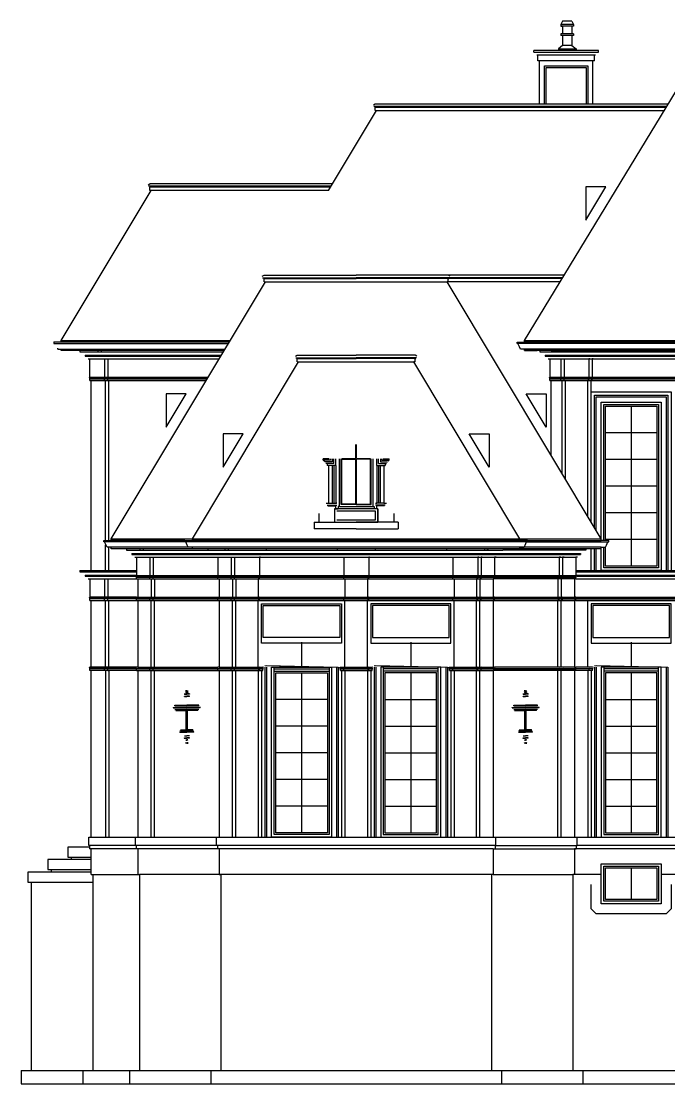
# Model space of a CAD drawing. Header units: metres. Extents: x 0 to 1539, y 0 to 641.
# Drawn here: x 0 to 389, y 0 to 638 of the extents above; entities that cross this region are included whole.
import ezdxf

# ---------------------------------------------------------------- set-up
doc = ezdxf.new("R2010")
doc.units = ezdxf.units.M

msp = doc.modelspace()

# ---------------------------------------------------------------- linework, layer by layer
at = {"layer": 'EL-Roof', "color": 8}
for p, q in [((211.36, 587.45, -0.34), (212.45, 588, -0.34)), ((212.45, 588, -0.34), (388.41, 588, -0.34)), ((211.61, 586.5, -0.34), (387.49, 586.5, -0.34)), ((212.45, 586, -0.34), (212.08, 586, -0.34)), ((212.45, 584, -0.34), (212.45, 586, -0.34)), ((212.45, 586, -0.34), (387.19, 586, -0.34)), ((212.45, 584, -0.34), (385.97, 584, -0.34)), ((212.45, 584, -0.34), (213.2, 584, -0.34)), ((185.9, 538.5, -0.34), (76.4, 538.5, -0.34)), ((186.8, 540, -0.34), (77.25, 540, -0.34)), ((185.6, 538, -0.34), (77.25, 538, -0.34)), ((184.4, 536, -0.34), (77.25, 536, -0.34)), ((144.86, 483.65), (201, 483.65)), ((145.74, 483.15), (201, 483.15)), ((324.91, 483.65), (201, 483.65)), ((256.26, 483.15), (201, 483.15)), ((19.59, 445.2), (124.92, 445.2)), ((19.59, 444.2), (124.32, 444.2)), ((21.93, 440.75), (21.93, 441.29)), ((21.93, 440.75), (122.25, 440.75)), ((24, 440), (24, 440.75)), ((592.25, 444.25), (298, 444.25)), ((592.25, 445), (302, 445)), ((592.25, 440.86), (302, 440.86)), ((164.8, 435.65), (201, 435.65)), ((165.67, 435.15), (201, 435.15)), ((237.21, 435.65), (201, 435.65)), ((236.33, 435.15), (201, 435.15)), ((98.23, 325.25), (50, 325.25)), ((98.23, 326), (54, 326)), ((303.28, 325.25), (98.73, 325.25)), ((299.27, 326), (102.73, 326)), ((303.78, 326), (348, 326)), ((303.78, 325.25), (352.01, 325.25)), ((348, 321.86), (54, 321.86))]:
    msp.add_line(p, q, dxfattribs=at)
at = {"layer": 'EL-Roof'}
for p, q in [((145.74, 485.15), (201, 485.15)), ((325.82, 485.15), (201, 485.15)), ((164.58, 436.6), (165.67, 437.15)), ((165.67, 435.15), (165.3, 435.15)), ((165.67, 437.15), (201, 437.15)), ((165.67, 433.15), (165.67, 435.15)), ((236.33, 437.15), (201, 437.15)), ((237.43, 436.6), (236.33, 437.15)), ((236.33, 435.15), (236.71, 435.15)), ((236.33, 433.15), (236.33, 435.15)), ((165.67, 433.15), (166.42, 433.15)), ((236.33, 433.15), (235.58, 433.15)), ((348, 321), (54, 321))]:
    msp.add_line(p, q, dxfattribs=at)
at = {"layer": 'EL-Roof', "color": 1}
for p, q in [((146.49, 481.15), (255.51, 481.15)), ((166.42, 433.15), (235.58, 433.15))]:
    msp.add_line(p, q, dxfattribs=at)
at = {"layer": 'EL-Roof', "linetype": 'ByBlock'}
msp.add_line((302, 440), (309.65, 440), dxfattribs=at)
at = {"layer": 'EL-Roof'}
for points in [[(302, 446), (402.25, 610.75)], [(54, 327), (146.49, 481.15)], [(348, 327), (255.51, 481.15)], [(302, 440), (302, 440.86), (299.5, 440.86), (298.9, 442.2), (298, 444.25), (297.5, 444.25), (297.5, 445), (302, 445), (302, 446)], [(302, 446), (592.25, 446)], [(592.25, 440), (302, 440)], [(102.73, 327), (166.42, 433.15)], [(299.27, 327), (235.58, 433.15)], [(54, 321), (54, 321.86), (51.5, 321.86), (50.9, 323.2), (50, 325.25), (49.5, 325.25), (49.5, 326), (54, 326), (54, 327)], [(54, 327), (348, 327)], [(102.73, 321), (102.73, 321.86), (100.23, 321.86), (99.63, 323.2), (98.73, 325.25), (98.23, 325.25), (98.23, 326), (102.73, 326), (102.73, 327)], [(299.27, 321), (299.27, 321.86), (301.77, 321.86), (302.37, 323.2), (303.28, 325.25), (303.78, 325.25), (303.78, 326), (299.27, 326), (299.27, 327)], [(348, 321), (348, 321.86), (350.5, 321.86), (351.11, 323.2), (352.01, 325.25), (352.51, 325.25), (352.51, 326), (348, 326), (348, 327)]]:
    msp.add_lwpolyline(points, dxfattribs=at)
at = {"layer": 'EL-Roof', "color": 8, "elevation": -0.34}
for points in [[(184.4, 536), (213.2, 584)], [(24, 446), (78, 536)]]:
    msp.add_lwpolyline(points, dxfattribs=at)
at = {"layer": 'EL-Roof', "color": 8}
for points in [[(24, 446), (125.4, 446)], [(121.8, 440), (24, 440)]]:
    msp.add_lwpolyline(points, dxfattribs=at)
at = {"layer": 'EL-Stair', "color": 8}
for points in [[(40.96, 142), (28, 142), (28, 136), (42, 136)], [(42, 134.5), (16, 134.5), (16, 128.5), (42, 128.5)], [(30, 136), (30, 134.5)], [(18, 128.5), (18, 127)], [(42, 127), (4, 127), (4, 121), (43, 121)], [(6, 121), (6, 119.5)]]:
    msp.add_lwpolyline(points, dxfattribs=at)
at = {"layer": 'EL-Trim', "color": 8}
for p, q in [((331.43, 635.52), (323.87, 635.52)), ((331.43, 634.52), (323.87, 634.52)), ((331.43, 629.89), (323.87, 629.89)), ((331.43, 628.89), (323.87, 628.89)), ((307.65, 619.02), (307.65, 620.02)), ((346.45, 620.02), (307.65, 620.02)), ((307.65, 619.02), (346.45, 619.02)), ((307.65, 619.02), (307.65, 619.02)), ((322.37, 621.02), (332.93, 621.02)), ((330.43, 623.02), (324.87, 623.02)), ((346.45, 619.02), (346.45, 620.02)), ((346.45, 619.02), (346.45, 619.02)), ((344.65, 617.22), (309.45, 617.22)), ((310.05, 613.81), (310.05, 617.22)), ((344.05, 613.81), (310.05, 613.81)), ((311.05, 588), (311.05, 613.81)), ((343.05, 588), (343.05, 613.81)), ((344.05, 613.81), (344.05, 617.22)), ((76.16, 539.45, -0.34), (77.25, 540, -0.34)), ((77.25, 538, -0.34), (76.88, 538, -0.34)), ((77.25, 536, -0.34), (77.25, 538, -0.34)), ((77.25, 536, -0.34), (78, 536, -0.34)), ((19.59, 445.2), (19.59, 444.2)), ((24, 445.2), (24, 446)), ((35.25, 440, 0.34), (35.25, 439.25, 0.34)), ((46, 440, 0.34), (46, 439.25, 0.34)), ((48, 440, 0.34), (48, 439.25, 0.34)), ((35.25, 439.25, 0.34), (36.25, 439.25, 0.34)), ((36.25, 439.25), (121.35, 439.25)), ((38.38, 437.13, 0.34), (38.38, 436.63, 0.34)), ((38.38, 437.13), (120.08, 437.13)), ((38.38, 436.63), (119.78, 436.63)), ((40.25, 435), (118.8, 435)), ((46, 439.25, 0.34), (46.5, 439.25, 0.34)), ((48, 439.25, 0.34), (48.5, 439.25, 0.34)), ((48, 437.13, 0.34), (48, 436.63, 0.34)), ((49.88, 435, 0.34), (49.88, 424, 0.34)), ((50, 437.13, 0.34), (50, 436.63, 0.34)), ((51.88, 435, 0.34), (51.88, 424, 0.34)), ((40.7, 423.73, 0.34), (41.25, 424, 0.34)), ((40.81, 423.25, 0.34), (111.75, 423.25, 0.34)), ((41.06, 423, 0.34), (111.6, 423, 0.34)), ((41.25, 424, 0.34), (112.2, 424, 0.34)), ((41.25, 422, 0.34), (41.25, 423, 0.34)), ((41.25, 422, 0.34), (111, 422, 0.34)), ((42, 308), (42, 422, 0.34)), ((49.33, 423.73, 0.34), (49.88, 424, 0.34)), ((49.88, 422, 0.34), (49.88, 423, 0.34)), ((50.63, 326), (50.63, 422, 0.34)), ((51.33, 423.73, 0.34), (51.88, 424, 0.34)), ((51.88, 422, 0.34), (51.88, 423, 0.34)), ((52.63, 326), (52.63, 422, 0.34)), ((50.63, 308), (50.63, 323.42)), ((52.63, 308), (52.63, 321.87)), ((35.25, 308), (35.25, 307.25)), ((35.25, 308), (69.25, 308)), ((35.25, 307.25), (69.25, 307.25)), ((46, 308), (46, 307.25)), ((48, 308), (48, 307.25)), ((38.38, 305.13), (38.38, 304.63)), ((38.38, 305.13), (69.25, 305.13)), ((38.41, 304.63), (68.6, 304.63)), ((40.25, 303), (41.25, 303)), ((41.25, 303), (41.25, 292)), ((41.25, 303), (70, 303)), ((48, 305.13), (48, 304.63)), ((49.38, 303), (49.88, 303)), ((49.88, 303), (49.88, 292)), ((50, 305.13), (50, 304.63)), ((51.38, 303), (51.88, 303)), ((51.88, 303), (51.88, 292)), ((40.7, 291.73), (41.25, 292)), ((68.81, 291.25), (40.81, 291.25)), ((69.25, 291), (41.06, 291)), ((69.25, 292), (41.25, 292)), ((41.25, 290), (41.25, 291)), ((41.25, 290), (69.25, 290)), ((42, 250), (42, 290)), ((49.33, 291.73), (49.88, 292)), ((49.88, 290), (49.88, 291)), ((50.63, 250), (50.63, 290)), ((51.33, 291.73), (51.88, 292)), ((51.88, 290), (51.88, 291)), ((52.63, 250), (52.63, 290)), ((40.7, 249.73), (41.25, 250)), ((68.81, 249.25), (40.83, 249.25)), ((41.25, 249), (41.06, 249)), ((69.06, 250), (41.25, 250)), ((41.25, 248), (41.25, 249)), ((69.06, 249), (41.25, 249)), ((49.33, 249.73), (49.88, 250)), ((49.88, 249), (49.69, 249)), ((49.88, 248), (49.88, 249)), ((51.33, 249.73), (51.88, 250)), ((51.88, 249), (51.69, 249)), ((51.88, 248), (51.88, 249)), ((69.06, 248), (41.25, 248)), ((42, 148), (42, 248)), ((50.63, 248), (50.63, 148)), ((51.88, 248), (52.63, 248)), ((68.5, 143), (40.5, 143)), ((40.96, 143), (40.96, 141)), ((68.96, 141), (40.96, 141)), ((42, 125.5), (42, 141)), ((284.31, 143), (68.5, 143)), ((284.77, 143), (333.04, 143)), ((457.5, 143), (333.27, 143)), ((43, 125.5), (70, 125.5))]:
    msp.add_line(p, q, dxfattribs=at)
for points in [[(330.43, 637.52), (324.87, 637.52), (323.87, 635.52), (323.87, 634.52), (324.87, 634.54), (324.87, 629.89)], [(330.43, 637.52), (331.43, 635.52), (331.43, 634.52), (330.43, 634.54), (330.43, 629.89)], [(324.87, 628.89), (324.87, 623.02), (322.37, 621.02), (322.37, 620.02)], [(323.87, 629.89), (323.87, 628.89)], [(330.43, 628.89), (330.43, 623.02), (332.93, 621.02), (332.93, 620.02)], [(331.43, 629.89), (331.43, 628.89)], [(314.05, 588), (314.05, 610.81), (340.05, 610.81), (340.05, 588)], [(315.05, 588), (315.05, 609.81), (339.05, 609.81), (339.05, 588)], [(52.63, 250), (52.63, 250)], [(52.63, 248), (52.63, 148)], [(40.96, 143), (40.5, 143), (40.5, 148), (68.5, 148)], [(42, 125.5), (43, 125.5), (43, 119.5)]]:
    msp.add_lwpolyline(points, dxfattribs=at)
at = {"layer": 'EL-Trim', "color": 8, "elevation": 0.34}
msp.add_lwpolyline([(41.25, 424), (41.25, 435)], dxfattribs=at)
at = {"layer": 'EL-Wall'}
for p, q in [((68.96, 143), (68.96, 141)), ((70, 141), (68.96, 141)), ((117.69, 143), (117.69, 141)), ((118.73, 141), (117.69, 141)), ((283.27, 141), (284.31, 141)), ((284.31, 143), (284.31, 141)), ((332, 141), (333.04, 141)), ((333.04, 143), (333.04, 141))]:
    msp.add_line(p, q, dxfattribs=at)
for points in [[(68.96, 143), (68.5, 143), (68.5, 148), (333.5, 148)], [(117.69, 143), (117.23, 143), (117.23, 148)], [(284.31, 143), (284.77, 143), (284.77, 148)], [(333.04, 143), (333.5, 143), (333.5, 148)]]:
    msp.add_lwpolyline(points, dxfattribs=at)
at = {"layer": 'EL-Window'}
for p, q in [((366, 406.5), (366, 310.5)), ((381.5, 390.5), (350.5, 390.5)), ((381.5, 374.5), (350.5, 374.5)), ((381.5, 358.5), (350.5, 358.5)), ((381.5, 342.5), (350.5, 342.5)), ((381.5, 326.5), (350.5, 326.5)), ((168.25, 265), (168.25, 250)), ((233.75, 265), (233.75, 250)), ((366, 265), (366, 250)), ((151.75, 249), (184.75, 249)), ((153.25, 250), (183.25, 250)), ((250.25, 249), (217.25, 249)), ((248.75, 250), (218.75, 250)), ((382.5, 249), (349.5, 249)), ((381, 250), (351, 250)), ((151.75, 247.5), (184.75, 247.5)), ((168.25, 246.5), (168.25, 150.5)), ((250.25, 247.5), (217.25, 247.5)), ((233.75, 246.5), (233.75, 150.5)), ((382.5, 247.5), (349.5, 247.5)), ((366, 246.5), (366, 150.5)), ((183.75, 230.5), (152.75, 230.5)), ((218.25, 230.5), (249.25, 230.5)), ((350.5, 230.5), (381.5, 230.5)), ((183.75, 214.5), (152.75, 214.5)), ((218.25, 214.5), (249.25, 214.5)), ((350.5, 214.5), (381.5, 214.5)), ((183.75, 198.5), (152.75, 198.5)), ((218.25, 198.5), (249.25, 198.5)), ((350.5, 198.5), (381.5, 198.5)), ((183.75, 182.5), (152.75, 182.5)), ((218.25, 182.5), (249.25, 182.5)), ((350.5, 182.5), (381.5, 182.5)), ((183.75, 166.5), (152.75, 166.5)), ((218.25, 166.5), (249.25, 166.5)), ((350.5, 166.5), (381.5, 166.5))]:
    msp.add_line(p, q, dxfattribs=at)
at = {"layer": 'EL-Window', "color": 1}
for points in [[(348, 326), (348, 409), (384, 409), (384, 308), (348, 308)], [(348, 308), (348, 321.86)]]:
    msp.add_lwpolyline(points, dxfattribs=at)
at = {"layer": 'EL-Window', "color": 8}
for points in [[(349.5, 326), (349.5, 407.5), (382.5, 407.5), (382.5, 309.5), (349.5, 309.5), (349.5, 321.86)], [(350.5, 326), (350.5, 406.5), (381.5, 406.5), (381.5, 310.5), (350.5, 310.5), (350.5, 321.86)], [(153.25, 250), (183.25, 250)], [(248.75, 250), (218.75, 250)], [(381, 250), (351, 250)]]:
    msp.add_lwpolyline(points, dxfattribs=at)
at = {"layer": 'EL-Window', "color": 1}
for points in [[(186.25, 250), (186.25, 148), (150.25, 148), (150.25, 250)], [(215.75, 250), (215.75, 148), (251.75, 148), (251.75, 250)], [(348, 250), (348, 148), (384, 148), (384, 250)]]:
    msp.add_lwpolyline(points, close=True, dxfattribs=at)
at = {"layer": 'EL-Window', "color": 8}
for points in [[(184.75, 250), (184.75, 149.5), (151.75, 149.5), (151.75, 250)], [(217.25, 250), (217.25, 149.5), (250.25, 149.5), (250.25, 250)], [(349.5, 250), (349.5, 149.5), (382.5, 149.5), (382.5, 250)], [(183.75, 246.5), (183.75, 150.5), (152.75, 150.5), (152.75, 246.5)], [(218.25, 246.5), (218.25, 150.5), (249.25, 150.5), (249.25, 246.5)], [(350.5, 246.5), (350.5, 150.5), (381.5, 150.5), (381.5, 246.5)]]:
    msp.add_lwpolyline(points, close=True, dxfattribs=at)
at = {"layer": 'FP-Above'}
for points in [[(382.5, 119.5), (382.5, 109.5), (349.5, 109.5), (349.5, 119.5)], [(381.5, 119.5), (381.5, 110.5), (350.5, 110.5), (350.5, 119.5)], [(366, 119.5), (366, 110.5)]]:
    msp.add_lwpolyline(points, dxfattribs=at)
at = {"layer": 'FP-Footing'}
for p, q in [((6, 119.5), (6, 8)), ((43, 119.5), (43, 8)), ((71, 119.5), (71, 8)), ((119.73, 119.5), (119.73, 8)), ((282.27, 119.5), (282.27, 8)), ((331, 119.5), (331, 8)), ((0, 8), (0, 0)), ((0, 8), (1539.38, 8)), ((37, 8), (37, 0)), ((65, 8), (65, 0)), ((113.73, 8), (113.73, 0)), ((288.27, 8), (288.27, 0)), ((337, 8), (337, 0)), ((0, 0), (770, 0))]:
    msp.add_line(p, q, dxfattribs=at)
for points in [[(390, 119.5), (390, 105), (387, 102), (345, 102), (342, 105), (342, 119.5)], [(384, 119.5), (384, 108), (348, 108), (348, 119.5)]]:
    msp.add_lwpolyline(points, dxfattribs=at)
at = {"layer": 'FP-Hatch'}
for p, q in [((97.8, 233.89), (97.87, 233.89)), ((97.87, 233.89), (99.37, 233.89)), ((97.87, 233.71), (99.37, 233.71)), ((97.87, 232.39), (99.37, 232.39)), ((98.06, 232.58), (99.37, 232.58)), ((98.77, 235.6), (98.71, 235.6)), ((98.77, 235.6), (99.37, 235.6)), ((99.37, 235.78), (98.79, 235.78)), ((98.81, 234.85), (99.37, 234.85)), ((98.9, 235.03), (99.37, 235.03)), ((99.37, 235.78), (99.95, 235.78)), ((99.97, 235.6), (99.37, 235.6)), ((99.84, 235.03), (99.37, 235.03)), ((99.93, 234.85), (99.37, 234.85)), ((100.87, 233.89), (99.37, 233.89)), ((100.87, 233.71), (99.37, 233.71)), ((100.68, 232.58), (99.37, 232.58)), ((100.87, 232.39), (99.37, 232.39)), ((99.97, 235.6), (100.02, 235.6)), ((100.94, 233.89), (100.87, 233.89)), ((301.07, 233.89), (301.14, 233.89)), ((301.14, 233.89), (302.64, 233.89)), ((301.14, 233.71), (302.64, 233.71)), ((301.14, 232.39), (302.64, 232.39)), ((301.32, 232.58), (302.64, 232.58)), ((302.03, 235.6), (301.98, 235.6)), ((302.03, 235.6), (302.64, 235.6)), ((302.64, 235.78), (302.06, 235.78)), ((302.07, 234.85), (302.64, 234.85)), ((302.17, 235.03), (302.64, 235.03)), ((302.64, 235.78), (303.22, 235.78)), ((303.24, 235.6), (302.64, 235.6)), ((303.11, 235.03), (302.64, 235.03)), ((303.2, 234.85), (302.64, 234.85)), ((304.14, 233.89), (302.64, 233.89)), ((304.14, 233.71), (302.64, 233.71)), ((303.95, 232.58), (302.64, 232.58)), ((304.14, 232.39), (302.64, 232.39)), ((303.24, 235.6), (303.29, 235.6)), ((304.2, 233.89), (304.14, 233.89)), ((91.24, 225.82), (91.31, 225.82)), ((91.31, 225.64), (91.31, 225.82)), ((91.31, 225.82), (99.37, 225.82)), ((91.31, 225.64), (92.06, 225.64)), ((92.06, 225.64), (99.37, 225.64)), ((92.24, 226.77), (92.24, 227.14)), ((92.24, 227.14), (99.37, 227.14)), ((92.24, 226.77), (99.37, 226.77)), ((92.24, 225.46), (99.37, 225.46)), ((92.24, 224.52), (92.39, 224.52)), ((92.39, 224.52), (99.37, 224.52)), ((92.73, 224.33), (92.58, 224.33)), ((92.73, 224.33), (99.37, 224.33)), ((92.81, 223.96), (92.74, 223.96)), ((92.81, 223.96), (99.18, 223.96)), ((93, 223.88), (98.92, 223.88)), ((98.92, 212.23), (98.92, 223.96)), ((98.99, 212.23), (98.99, 223.96)), ((106.49, 227.14), (99.37, 227.14)), ((106.49, 226.77), (99.37, 226.77)), ((107.43, 225.82), (99.37, 225.82)), ((106.68, 225.64), (99.37, 225.64)), ((106.49, 225.46), (99.37, 225.46)), ((106.34, 224.52), (99.37, 224.52)), ((106.01, 224.33), (99.37, 224.33)), ((105.92, 223.96), (99.56, 223.96)), ((99.74, 212.23), (99.74, 223.96)), ((99.82, 212.23), (99.82, 223.96)), ((105.73, 223.88), (99.82, 223.88)), ((105.92, 223.96), (106, 223.96)), ((106.01, 224.33), (106.16, 224.33)), ((106.49, 224.52), (106.34, 224.52)), ((106.49, 226.77), (106.49, 227.14)), ((107.43, 225.64), (106.68, 225.64)), ((107.43, 225.64), (107.43, 225.82)), ((107.5, 225.82), (107.43, 225.82)), ((294.51, 225.82), (294.57, 225.82)), ((294.57, 225.64), (294.57, 225.82)), ((294.57, 225.82), (302.64, 225.82)), ((294.57, 225.64), (295.32, 225.64)), ((295.32, 225.64), (302.64, 225.64)), ((295.51, 226.77), (295.51, 227.14)), ((295.51, 227.14), (302.64, 227.14)), ((295.51, 226.77), (302.64, 226.77)), ((295.51, 225.46), (302.64, 225.46)), ((295.51, 224.52), (295.66, 224.52)), ((295.66, 224.52), (302.64, 224.52)), ((296, 224.33), (295.85, 224.33)), ((296, 224.33), (302.64, 224.33)), ((296.08, 223.96), (296.01, 223.96)), ((296.08, 223.96), (302.45, 223.96)), ((296.27, 223.88), (302.19, 223.88)), ((302.19, 212.23), (302.19, 223.96)), ((302.26, 212.23), (302.26, 223.96)), ((309.76, 227.14), (302.64, 227.14)), ((309.76, 226.77), (302.64, 226.77)), ((310.7, 225.82), (302.64, 225.82)), ((309.95, 225.64), (302.64, 225.64)), ((309.76, 225.46), (302.64, 225.46)), ((309.61, 224.52), (302.64, 224.52)), ((309.27, 224.33), (302.64, 224.33)), ((309.19, 223.96), (302.82, 223.96)), ((303.01, 212.23), (303.01, 223.96)), ((303.09, 212.23), (303.09, 223.96)), ((309, 223.88), (303.09, 223.88)), ((309.19, 223.96), (309.27, 223.96)), ((309.27, 224.33), (309.42, 224.33)), ((309.76, 224.52), (309.61, 224.52)), ((309.76, 226.77), (309.76, 227.14)), ((310.7, 225.64), (309.95, 225.64)), ((310.7, 225.64), (310.7, 225.82)), ((310.77, 225.82), (310.7, 225.82)), ((95.16, 211.14), (95.23, 211.14)), ((95.23, 211.05), (95.23, 211.14)), ((95.23, 211.14), (99.37, 211.14)), ((95.23, 211.05), (95.41, 211.05)), ((95.41, 211.05), (99.37, 211.05)), ((95.51, 210.96), (96.25, 210.96)), ((95.67, 212.23), (95.6, 212.2)), ((95.62, 211.67), (95.62, 211.86)), ((95.62, 211.86), (99.37, 211.86)), ((95.62, 211.67), (99.37, 211.67)), ((95.67, 212.23), (99.37, 212.23)), ((95.84, 212.31), (98.92, 212.31)), ((96.25, 210.96), (99.37, 210.96)), ((103.07, 212.23), (99.37, 212.23)), ((103.12, 211.86), (99.37, 211.86)), ((103.12, 211.67), (99.37, 211.67)), ((103.51, 211.14), (99.37, 211.14)), ((103.32, 211.05), (99.37, 211.05)), ((102.49, 210.96), (99.37, 210.96)), ((102.9, 212.31), (99.82, 212.31)), ((103.23, 210.96), (102.49, 210.96)), ((103.07, 212.23), (103.14, 212.2)), ((103.12, 211.67), (103.12, 211.86)), ((103.51, 211.05), (103.32, 211.05)), ((103.51, 211.05), (103.51, 211.14)), ((103.58, 211.14), (103.51, 211.14)), ((298.43, 211.14), (298.5, 211.14)), ((298.5, 211.05), (298.5, 211.14)), ((298.5, 211.14), (302.64, 211.14)), ((298.5, 211.05), (298.68, 211.05)), ((298.68, 211.05), (302.64, 211.05)), ((298.78, 210.96), (299.52, 210.96)), ((298.94, 212.23), (298.87, 212.2)), ((298.89, 211.67), (298.89, 211.86)), ((298.89, 211.86), (302.64, 211.86)), ((298.89, 211.67), (302.64, 211.67)), ((298.94, 212.23), (302.64, 212.23)), ((299.11, 212.31), (302.19, 212.31)), ((299.52, 210.96), (302.64, 210.96)), ((306.34, 212.23), (302.64, 212.23)), ((306.39, 211.86), (302.64, 211.86)), ((306.39, 211.67), (302.64, 211.67)), ((306.78, 211.14), (302.64, 211.14)), ((306.59, 211.05), (302.64, 211.05)), ((305.75, 210.96), (302.64, 210.96)), ((306.17, 212.31), (303.09, 212.31)), ((306.5, 210.96), (305.75, 210.96)), ((306.34, 212.23), (306.4, 212.2)), ((306.39, 211.67), (306.39, 211.86)), ((306.78, 211.05), (306.59, 211.05)), ((306.78, 211.05), (306.78, 211.14)), ((306.85, 211.14), (306.78, 211.14)), ((97.8, 207.35), (97.87, 207.35)), ((97.87, 208.85), (99.37, 208.85)), ((97.87, 207.54), (99.37, 207.54)), ((97.87, 207.35), (99.37, 207.35)), ((98.06, 208.66), (99.37, 208.66)), ((98.77, 204.52), (98.71, 204.52)), ((98.77, 204.52), (99.37, 204.52)), ((99.37, 204.34), (98.79, 204.34)), ((98.81, 206.4), (99.37, 206.4)), ((98.9, 206.21), (99.37, 206.21)), ((100.87, 208.85), (99.37, 208.85)), ((100.68, 208.66), (99.37, 208.66)), ((100.87, 207.54), (99.37, 207.54)), ((100.87, 207.35), (99.37, 207.35)), ((99.93, 206.4), (99.37, 206.4)), ((99.84, 206.21), (99.37, 206.21)), ((99.97, 204.52), (99.37, 204.52)), ((99.37, 204.34), (99.95, 204.34)), ((99.97, 204.52), (100.02, 204.52)), ((100.94, 207.35), (100.87, 207.35)), ((301.07, 207.35), (301.14, 207.35)), ((301.14, 208.85), (302.64, 208.85)), ((301.14, 207.54), (302.64, 207.54)), ((301.14, 207.35), (302.64, 207.35)), ((301.32, 208.66), (302.64, 208.66)), ((302.03, 204.52), (301.98, 204.52)), ((302.03, 204.52), (302.64, 204.52)), ((302.64, 204.34), (302.06, 204.34)), ((302.07, 206.4), (302.64, 206.4)), ((302.17, 206.21), (302.64, 206.21)), ((304.14, 208.85), (302.64, 208.85)), ((303.95, 208.66), (302.64, 208.66)), ((304.14, 207.54), (302.64, 207.54)), ((304.14, 207.35), (302.64, 207.35)), ((303.2, 206.4), (302.64, 206.4)), ((303.11, 206.21), (302.64, 206.21)), ((303.24, 204.52), (302.64, 204.52)), ((302.64, 204.34), (303.22, 204.34)), ((303.24, 204.52), (303.29, 204.52)), ((304.2, 207.35), (304.14, 207.35))]:
    msp.add_line(p, q, dxfattribs=at)
for points in [[(97.87, 233.89), (97.87, 233.71)], [(97.87, 232.39), (97.87, 232.58), (98.06, 232.58)], [(98.79, 235.78), (98.71, 235.78), (98.62, 235.69), (98.62, 235.69), (98.71, 235.6)], [(98.9, 235.03), (98.81, 234.94), (98.81, 234.85)], [(99.84, 235.03), (99.93, 234.94), (99.93, 234.85)], [(99.95, 235.78), (100.02, 235.78), (100.12, 235.69), (100.12, 235.69), (100.02, 235.6)], [(100.87, 232.39), (100.87, 232.58), (100.68, 232.58)], [(100.87, 233.89), (100.87, 233.71)], [(301.14, 233.89), (301.14, 233.71)], [(301.14, 232.39), (301.14, 232.58), (301.32, 232.58)], [(302.06, 235.78), (301.98, 235.78), (301.89, 235.69), (301.89, 235.69), (301.98, 235.6)], [(302.17, 235.03), (302.07, 234.94), (302.07, 234.85)], [(303.11, 235.03), (303.2, 234.94), (303.2, 234.85)], [(303.22, 235.78), (303.29, 235.78), (303.39, 235.69), (303.39, 235.69), (303.29, 235.6)], [(304.14, 232.39), (304.14, 232.58), (303.95, 232.58)], [(304.14, 233.89), (304.14, 233.71)], [(99.18, 222.46), (99.18, 224.33), (99.56, 224.33), (99.56, 222.46)], [(302.82, 222.46), (302.82, 224.33), (302.45, 224.33), (302.45, 222.46)], [(97.87, 208.85), (97.87, 208.66), (98.06, 208.66)], [(97.87, 207.35), (97.87, 207.54)], [(98.79, 204.34), (98.71, 204.34), (98.62, 204.43), (98.62, 204.43), (98.71, 204.52)], [(98.9, 206.21), (98.81, 206.31), (98.81, 206.4)], [(99.84, 206.21), (99.93, 206.31), (99.93, 206.4)], [(99.95, 204.34), (100.02, 204.34), (100.12, 204.43), (100.12, 204.43), (100.02, 204.52)], [(100.87, 208.85), (100.87, 208.66), (100.68, 208.66)], [(100.87, 207.35), (100.87, 207.54)], [(301.14, 208.85), (301.14, 208.66), (301.32, 208.66)], [(301.14, 207.35), (301.14, 207.54)], [(302.06, 204.34), (301.98, 204.34), (301.89, 204.43), (301.89, 204.43), (301.98, 204.52)], [(302.17, 206.21), (302.07, 206.31), (302.07, 206.4)], [(303.11, 206.21), (303.2, 206.31), (303.2, 206.4)], [(303.22, 204.34), (303.29, 204.34), (303.39, 204.43), (303.39, 204.43), (303.29, 204.52)], [(304.14, 208.85), (304.14, 208.66), (303.95, 208.66)], [(304.14, 207.35), (304.14, 207.54)]]:
    msp.add_lwpolyline(points, dxfattribs=at)
at = {"layer": 'FP-Note'}
for points in [[(350.8, 538.2), (338.8, 538.2), (338.8, 518.2), (350.8, 538.2)], [(98.92, 413.9), (86.92, 413.9), (86.92, 393.9), (98.92, 413.9)], [(303.09, 413.9), (315.09, 413.9), (315.09, 393.9), (303.09, 413.9)], [(133.25, 389.9), (121.25, 389.9), (121.25, 369.9), (133.25, 389.9)], [(268.76, 389.9), (280.76, 389.9), (280.76, 369.9), (268.76, 389.9)]]:
    msp.add_lwpolyline(points, dxfattribs=at)
at = {"layer": 'FP-Proposed Wall'}
for p, q in [((144.64, 484.6), (145.74, 485.15)), ((257.36, 484.6), (256.26, 485.15)), ((145.74, 483.15), (145.36, 483.15)), ((145.74, 481.15), (145.74, 483.15)), ((145.74, 481.15), (146.49, 481.15)), ((256.26, 481.15), (255.51, 481.15)), ((256.26, 483.15), (256.64, 483.15)), ((256.26, 481.15), (256.26, 483.15)), ((311.25, 440), (311.25, 439.25)), ((318, 440), (592.25, 440)), ((311.25, 439.25), (312.25, 439.25)), ((314.38, 437.12), (314.38, 436.62)), ((316.25, 435), (317.25, 435)), ((317.25, 435), (317.25, 424)), ((316.71, 423.72), (317.25, 424)), ((317.25, 423), (317.06, 423)), ((317.25, 422), (317.25, 423)), ((317.25, 422), (318, 422)), ((318, 377), (318, 422)), ((200.77, 375.19), (200.77, 383.62)), ((201.23, 375.19), (201.23, 383.62)), ((181.13, 374.13), (181.13, 374.96)), ((184.74, 374.96), (181.13, 374.96)), ((181.13, 374.13), (181.54, 374.13)), ((181.54, 374.13), (181.54, 373.71)), ((185.57, 374.13), (181.54, 374.13)), ((181.54, 373.71), (181.95, 373.51)), ((186.5, 373.2), (182.26, 373.2)), ((183.61, 372.06), (182.78, 372.06)), ((183.61, 372.06), (183.61, 370.97)), ((187.64, 372.06), (183.61, 372.06)), ((184.33, 370.97), (183.61, 370.97)), ((184.33, 370.97), (184.33, 348.33)), ((188.72, 370.97), (184.33, 370.97)), ((185.57, 374.96), (185.57, 374.13)), ((186.5, 374.96), (186.5, 373.2)), ((186.55, 370.97), (186.55, 348.33)), ((187.64, 370.97), (187.64, 348.33)), ((188.72, 370.97), (188.72, 348.33)), ((192.34, 375.19), (200.77, 375.19)), ((200.77, 347.84), (200.77, 374.73)), ((201.23, 375.19), (209.67, 375.19)), ((201.23, 347.84), (201.23, 374.73)), ((213.29, 370.97), (213.29, 348.33)), ((213.29, 370.97), (217.67, 370.97)), ((214.37, 372.06), (218.4, 372.06)), ((214.37, 370.97), (214.37, 348.33)), ((215.45, 370.97), (215.45, 348.33)), ((215.51, 374.96), (215.51, 373.2)), ((215.51, 373.2), (219.74, 373.2)), ((216.44, 374.96), (216.44, 374.13)), ((216.44, 374.13), (220.47, 374.13)), ((217.27, 374.96), (220.88, 374.96)), ((217.67, 370.97), (217.67, 348.33)), ((217.67, 370.97), (218.4, 370.97)), ((218.4, 372.06), (218.4, 370.97)), ((218.4, 372.06), (219.22, 372.06)), ((220.47, 373.71), (220.05, 373.51)), ((220.47, 374.13), (220.47, 373.71)), ((220.88, 374.13), (220.47, 374.13)), ((220.88, 374.13), (220.88, 374.96)), ((182.89, 348.33), (184.33, 348.33)), ((183.64, 347.24), (189.08, 347.24)), ((183.99, 346.7), (188.72, 346.7)), ((184.33, 348.33), (189.08, 348.33)), ((188, 344.95), (188, 337)), ((188, 344.95), (188.72, 344.95)), ((189.44, 348.33), (188.72, 348.33)), ((188.72, 344.95), (188.72, 346.7)), ((189.08, 347.24), (189.44, 347.24)), ((190.89, 346.39), (211.12, 346.39)), ((212.56, 348.33), (213.29, 348.33)), ((212.92, 347.24), (212.56, 347.24)), ((217.67, 348.33), (212.92, 348.33)), ((218.36, 347.24), (212.92, 347.24)), ((213.29, 344.95), (213.29, 346.7)), ((218.01, 346.7), (213.29, 346.7)), ((214.01, 344.95), (213.29, 344.95)), ((214.01, 344.95), (214.01, 337)), ((217.67, 348.33), (219.12, 348.33)), ((178.49, 342.19), (178.49, 337)), ((223.51, 342.19), (223.51, 337)), ((175.83, 337), (175.83, 333)), ((175.83, 337), (178.49, 337)), ((201, 333), (175.83, 333)), ((201, 333), (226.17, 333)), ((226.17, 337), (223.51, 337)), ((226.17, 337), (226.17, 333)), ((63.25, 321), (63.25, 320.25)), ((63.25, 320.25), (64.25, 320.25)), ((111.98, 321), (111.98, 320.25)), ((111.98, 320.25), (112.98, 320.25)), ((290.02, 320.25), (289.02, 320.25)), ((290.02, 321), (290.02, 320.25)), ((338.75, 320.25), (337.75, 320.25)), ((338.75, 321), (338.75, 320.25)), ((66.38, 318.12), (66.38, 317.62)), ((68.25, 316), (69.25, 316)), ((69.25, 316), (69.25, 305)), ((115.11, 318.12), (115.11, 317.62)), ((116.98, 316), (117.98, 316)), ((117.98, 316), (117.98, 305)), ((284.02, 316), (284.02, 305)), ((285.02, 316), (284.02, 316)), ((286.9, 318.12), (286.9, 317.62)), ((332.75, 316), (332.75, 305)), ((333.75, 316), (332.75, 316)), ((335.63, 318.12), (335.63, 317.62)), ((332.75, 308), (462.5, 308)), ((68.7, 304.72), (69.25, 305)), ((69.25, 304), (69.06, 304)), ((69.25, 303), (69.25, 304)), ((69.25, 303), (70, 303)), ((70, 303), (70, 292)), ((117.44, 304.72), (117.98, 305)), ((117.98, 304), (117.8, 304)), ((117.98, 303), (117.98, 304)), ((117.98, 303), (118.73, 303)), ((118.73, 303), (118.73, 292)), ((283.27, 303), (283.27, 292)), ((284.02, 303), (283.27, 303)), ((284.57, 304.72), (284.02, 305)), ((284.02, 304), (284.21, 304)), ((284.02, 303), (284.02, 304)), ((332, 303), (332, 292)), ((332.75, 303), (332, 303)), ((333.3, 304.72), (332.75, 305)), ((332.75, 304), (332.94, 304)), ((332.75, 303), (332.75, 304)), ((68.7, 291.72), (69.25, 292)), ((69.25, 291), (69.06, 291)), ((69.25, 290), (69.25, 291)), ((69.25, 290), (70, 290)), ((117.44, 291.72), (117.98, 292)), ((117.98, 291), (117.8, 291)), ((117.98, 290), (117.98, 291)), ((117.98, 290), (118.73, 290)), ((284.02, 290), (283.27, 290)), ((284.57, 291.72), (284.02, 292)), ((284.02, 291), (284.21, 291)), ((284.02, 290), (284.02, 291)), ((332.75, 290), (332, 290)), ((333.3, 291.72), (332.75, 292)), ((332.75, 291), (332.94, 291)), ((332.75, 290), (332.75, 291)), ((68.7, 249.72), (69.25, 250)), ((69.25, 249), (69.06, 249)), ((70, 250), (69.25, 250)), ((69.25, 248), (69.25, 249)), ((117.44, 249.72), (117.98, 250)), ((117.98, 249), (117.8, 249)), ((118.73, 250), (117.98, 250)), ((117.98, 248), (117.98, 249)), ((283.27, 250), (284.02, 250)), ((284.57, 249.72), (284.02, 250)), ((284.02, 249), (284.21, 249)), ((284.02, 248), (284.02, 249)), ((332, 250), (332.75, 250)), ((333.3, 249.72), (332.75, 250)), ((332.75, 249), (332.94, 249)), ((332.75, 248), (332.75, 249)), ((69.25, 248), (70, 248)), ((117.98, 248), (118.73, 248)), ((284.02, 248), (283.27, 248)), ((332.75, 248), (332, 248)), ((333.5, 148), (591.5, 148))]:
    msp.add_line(p, q, dxfattribs=at)
at = {"layer": 'FP-Proposed Wall', "color": 1}
for p, q in [((323.39, 481.15), (256.26, 481.15)), ((317.25, 435), (593, 435)), ((318, 422), (593, 422)), ((69.25, 316), (332.75, 316)), ((70, 303), (117.98, 303)), ((118.73, 303), (283.27, 303)), ((332, 303), (284.02, 303)), ((332.75, 303), (462.5, 303)), ((70, 290), (332, 290)), ((332.75, 290), (457.5, 290)), ((283.27, 141), (70, 141)), ((283.27, 141), (332, 141)), ((457.5, 141), (332, 141)), ((282.27, 125.5), (71, 125.5)), ((283.27, 125.5), (331, 125.5)), ((348, 125.5), (332, 125.5)), ((444.5, 125.5), (384, 125.5))]:
    msp.add_line(p, q, dxfattribs=at)
at = {"layer": 'FP-Proposed Wall', "color": 8}
for p, q in [((324.61, 483.15), (256.64, 483.15)), ((321.87, 440), (321.87, 439.25)), ((344.53, 440), (344.53, 439.25)), ((387.47, 440), (387.47, 439.25)), ((312.25, 439.25), (592.25, 439.25)), ((314.38, 437.12), (668.6, 437.12)), ((314.38, 436.62), (592.25, 436.62)), ((323.88, 437.12), (323.88, 436.62)), ((325.25, 435), (325.75, 435)), ((325.75, 435), (325.75, 424)), ((340.65, 435), (340.65, 424)), ((341.15, 435), (340.65, 435)), ((342.53, 437.12), (342.53, 436.62)), ((316.81, 423.25), (593, 423.25)), ((317.25, 424), (593, 424)), ((317.25, 423), (593, 423)), ((325.2, 423.72), (325.75, 424)), ((325.75, 422), (325.75, 423)), ((325.75, 422), (326.5, 422)), ((326.5, 362.83), (326.5, 422)), ((340.65, 422), (339.9, 422)), ((341.2, 423.72), (340.65, 424)), ((340.65, 422), (340.65, 423)), ((64.25, 320.25), (111.98, 320.25)), ((73.25, 321), (73.25, 320.25)), ((112.98, 320.25), (289.02, 320.25)), ((124.11, 321), (124.11, 320.25)), ((146.88, 321), (146.88, 320.25)), ((189.63, 321), (189.63, 320.25)), ((212.38, 321), (212.38, 320.25)), ((255.12, 321), (255.12, 320.25)), ((277.9, 321), (277.9, 320.25)), ((337.75, 320.25), (290.02, 320.25)), ((328.75, 321), (328.75, 320.25)), ((66.38, 318.12), (335.63, 318.12)), ((66.38, 317.62), (335.63, 317.62)), ((76.38, 318.12), (76.38, 317.62)), ((78.25, 316), (79.25, 316)), ((79.25, 316), (79.25, 305)), ((126.11, 318.12), (126.11, 317.62)), ((127.48, 316), (127.98, 316)), ((127.98, 316), (127.98, 305)), ((143, 316), (143, 305)), ((143.5, 316), (143, 316)), ((144.88, 318.12), (144.88, 317.62)), ((191.63, 318.12), (191.63, 317.62)), ((193, 316), (193.5, 316)), ((193.5, 316), (193.5, 305)), ((208.5, 316), (208.5, 305)), ((209, 316), (208.5, 316)), ((210.38, 318.12), (210.38, 317.62)), ((257.13, 318.12), (257.13, 317.62)), ((258.5, 316), (259, 316)), ((259, 316), (259, 305)), ((274.02, 316), (274.02, 305)), ((274.52, 316), (274.02, 316)), ((275.9, 318.12), (275.9, 317.62)), ((322.75, 316), (322.75, 305)), ((323.75, 316), (322.75, 316)), ((325.63, 318.12), (325.63, 317.62)), ((332.75, 307.25), (462.5, 307.25)), ((387.37, 308), (387.37, 307.25)), ((387.37, 307.25), (387.87, 307.25)), ((68.81, 304.25), (333.19, 304.25)), ((69.25, 305), (332.75, 305)), ((69.25, 304), (332.75, 304)), ((78.7, 304.72), (79.25, 305)), ((79.25, 303), (79.25, 304)), ((79.25, 303), (80, 303)), ((80, 303), (80, 292)), ((127.44, 304.72), (127.98, 305)), ((127.98, 303), (127.98, 304)), ((127.98, 303), (128.73, 303)), ((128.73, 303), (128.73, 292)), ((143, 303), (142.25, 303)), ((142.25, 303), (142.25, 292)), ((143.55, 304.72), (143, 305)), ((143, 303), (143, 304)), ((192.96, 304.72), (193.5, 305)), ((193.5, 303), (193.5, 304)), ((193.5, 303), (194.25, 303)), ((194.25, 303), (194.25, 292)), ((208.5, 303), (207.75, 303)), ((207.75, 303), (207.75, 292)), ((209.05, 304.72), (208.5, 305)), ((208.5, 303), (208.5, 304)), ((258.45, 304.72), (259, 305)), ((259, 303), (259, 304)), ((259, 303), (259.75, 303)), ((259.75, 303), (259.75, 292)), ((274.02, 303), (273.27, 303)), ((273.27, 303), (273.27, 292)), ((274.57, 304.72), (274.02, 305)), ((274.02, 303), (274.02, 304)), ((322, 303), (322, 292)), ((322.75, 303), (322, 303)), ((323.3, 304.72), (322.75, 305)), ((322.75, 303), (322.75, 304)), ((332.75, 305.12), (462.5, 305.12)), ((333.41, 304.62), (462.5, 304.62)), ((68.81, 291.25), (668.6, 291.25)), ((69.25, 292), (668.6, 292)), ((69.25, 291), (332.75, 291)), ((78.7, 291.72), (79.25, 292)), ((79.25, 290), (79.25, 291)), ((79.25, 290), (80, 290)), ((80, 250), (80, 290)), ((127.44, 291.72), (127.98, 292)), ((127.98, 290), (127.98, 291)), ((127.98, 290), (128.73, 290)), ((128.73, 250), (128.73, 290)), ((143, 290), (142.25, 290)), ((142.25, 250), (142.25, 290)), ((143.55, 291.72), (143, 292)), ((143, 290), (143, 291)), ((192.96, 291.72), (193.5, 292)), ((193.5, 290), (193.5, 291)), ((193.5, 290), (194.25, 290)), ((194.25, 250), (194.25, 290)), ((208.5, 290), (207.75, 290)), ((207.75, 250), (207.75, 290)), ((209.05, 291.72), (208.5, 292)), ((208.5, 290), (208.5, 291)), ((258.45, 291.72), (259, 292)), ((259, 290), (259, 291)), ((259, 290), (259.75, 290)), ((259.75, 250), (259.75, 290)), ((273.27, 250), (273.27, 290)), ((274.02, 290), (273.27, 290)), ((274.57, 291.72), (274.02, 292)), ((274.02, 290), (274.02, 291)), ((322.75, 290), (322, 290)), ((322, 250), (322, 290)), ((323.3, 291.72), (322.75, 292)), ((322.75, 290), (322.75, 291)), ((332.94, 291), (457.5, 291)), ((340, 250), (340, 290)), ((68.81, 249.25), (145.44, 249.25)), ((69.25, 249), (145, 249)), ((78.7, 249.72), (79.25, 250)), ((79.25, 248), (79.25, 249)), ((127.44, 249.72), (127.98, 250)), ((127.98, 248), (127.98, 249)), ((143.55, 249.72), (143, 250)), ((143, 248), (143, 249)), ((191.06, 249.25), (210.94, 249.25)), ((191.5, 249), (210.5, 249)), ((192.96, 249.72), (193.5, 250)), ((193.5, 248), (193.5, 249)), ((209.05, 249.72), (208.5, 250)), ((208.5, 248), (208.5, 249)), ((256.56, 249.25), (343.19, 249.25)), ((257, 249), (332.75, 249)), ((258.45, 249.72), (259, 250)), ((259, 248), (259, 249)), ((274.57, 249.72), (274.02, 250)), ((274.02, 248), (274.02, 249)), ((323.3, 249.72), (322.75, 250)), ((322.75, 248), (322.75, 249)), ((342.75, 249), (332.94, 249)), ((341.3, 249.72), (340.75, 250)), ((340.75, 248), (340.75, 249)), ((79.25, 248), (80, 248)), ((80, 148), (80, 248)), ((127.98, 248), (128.73, 248)), ((128.73, 148), (128.73, 248)), ((143, 248), (142.25, 248)), ((193.5, 248), (194.25, 248)), ((208.5, 248), (207.75, 248)), ((259, 248), (259.75, 248)), ((273.27, 148), (273.27, 248)), ((274.02, 248), (273.27, 248)), ((322, 148), (322, 248)), ((322.75, 248), (322, 248)), ((340.75, 248), (340, 248))]:
    msp.add_line(p, q, dxfattribs=at)
for points in [[(339.9, 340.5), (339.9, 422)], [(343.9, 333.83), (343.9, 413.1), (388.1, 413.1), (388.1, 308)], [(344.9, 332.16), (344.9, 412.1), (387.1, 412.1), (387.1, 308)], [(343.9, 308), (343.9, 321)], [(344.9, 308), (344.9, 321)], [(146.25, 250), (146.25, 148)], [(146.27, 250.91), (190.25, 250), (190.25, 148)], [(147.25, 250), (147.25, 148)], [(147.27, 250.87), (189.25, 250), (189.25, 148)], [(211.75, 250), (211.75, 148)], [(211.77, 250.91), (255.75, 250), (255.75, 148)], [(212.75, 250), (212.75, 148)], [(212.77, 250.87), (254.75, 250), (254.75, 148)], [(344, 250), (344, 148)], [(344.02, 250.91), (388, 250), (388, 148)], [(345, 250), (345, 148)], [(345.02, 250.87), (387, 250), (387, 148)], [(142.25, 248), (142.25, 148)], [(194.25, 248), (194.25, 148)], [(207.75, 248), (207.75, 148)], [(259.75, 248), (259.75, 148)], [(340, 248), (340, 148)], [(349.5, 119.5), (349.5, 130.5), (382.5, 130.5)], [(350.5, 119.5), (350.5, 129.5), (381.5, 129.5)], [(366, 129.5), (366, 119.5)], [(381.5, 129.5), (381.5, 119.5)], [(382.5, 130.5), (382.5, 119.5)]]:
    msp.add_lwpolyline(points, dxfattribs=at)
at = {"layer": 'FP-Proposed Wall'}
for points in [[(187.64, 372.06), (187.64, 374.96)], [(188.72, 370.97), (188.72, 374.96)], [(190.89, 346.39), (190.89, 374.96)], [(201, 347.48), (191.97, 347.48), (191.97, 374.96)], [(201, 347.84), (192.33, 347.84), (192.33, 374.73), (200.77, 374.73)], [(201, 347.48), (210.03, 347.48), (210.03, 374.96)], [(201, 347.84), (209.67, 347.84), (209.67, 374.73), (201.23, 374.73)], [(211.12, 346.39), (211.12, 374.96)], [(213.29, 370.97), (213.29, 374.96)], [(214.37, 372.06), (214.37, 374.96)], [(190.17, 344.95), (188, 344.95), (188, 337), (214.01, 337), (214.01, 344.95), (211.84, 344.95)], [(188.72, 344.95), (190.17, 344.95)], [(190.89, 346.39), (190.17, 346.39), (190.17, 344.95)], [(211.84, 344.95), (190.17, 344.95)], [(211.12, 346.39), (211.84, 346.39), (211.84, 344.95)], [(213.29, 344.95), (211.84, 344.95)], [(189.44, 338.44), (212.56, 338.44), (212.56, 343.5), (189.44, 343.5)], [(178.49, 337), (201, 337)], [(223.51, 337), (201, 337)], [(69.25, 292), (70, 292)], [(70, 290), (70, 250)], [(117.98, 292), (118.73, 292)], [(118.73, 290), (118.73, 250)], [(284.02, 292), (283.27, 292)], [(283.27, 290), (283.27, 250)], [(332.75, 292), (332, 292)], [(332, 290), (332, 250)], [(70, 248), (70, 148)], [(118.73, 248), (118.73, 148)], [(283.27, 248), (283.27, 148)], [(332, 248), (332, 148)], [(70, 141), (70, 125.5), (71, 125.5), (71, 119.5)], [(118.73, 141), (118.73, 125.5), (119.73, 125.5), (119.73, 119.5)], [(283.27, 141), (283.27, 125.5), (282.27, 125.5), (282.27, 119.5)], [(332, 141), (332, 125.5), (331, 125.5), (331, 119.5)]]:
    msp.add_lwpolyline(points, dxfattribs=at)
at = {"layer": 'FP-Proposed Wall', "color": 8}
for points in [[(144.25, 288), (192.25, 288), (192.25, 264.42), (144.25, 264.42)], [(145.25, 287), (191.25, 287), (191.25, 267.66), (145.25, 267.66)], [(257.75, 288), (209.75, 288), (209.75, 264.42), (257.75, 264.42)], [(256.75, 287), (210.75, 287), (210.75, 267.66), (256.75, 267.66)], [(390, 288), (342, 288), (342, 264.42), (390, 264.42)], [(389, 287), (343, 287), (343, 267.66), (389, 267.66)]]:
    msp.add_lwpolyline(points, close=True, dxfattribs=at)
at = {"layer": 'FP-Proposed Wall', "color": 1}
for points in [[(348, 119.5), (348, 132), (384, 132)], [(384, 132), (384, 119.5)]]:
    msp.add_lwpolyline(points, dxfattribs=at)
at = {"layer": 'FP-Stair'}
for p, q in [((319.87, 440), (319.87, 439.25)), ((346.53, 440), (346.53, 439.25)), ((385.47, 440), (385.47, 439.25)), ((319.87, 439.25), (320.37, 439.25)), ((321.88, 437.12), (321.88, 436.62)), ((323.25, 435), (323.75, 435)), ((323.75, 435), (323.75, 424)), ((342.65, 435), (342.65, 424)), ((343.15, 435), (342.65, 435)), ((344.53, 437.12), (344.53, 436.62)), ((346.53, 439.25), (346.03, 439.25)), ((385.47, 439.25), (385.97, 439.25)), ((387.48, 437.12), (387.48, 436.62)), ((323.2, 423.72), (323.75, 424)), ((323.75, 423), (323.56, 423)), ((323.75, 422), (323.75, 423)), ((323.75, 422), (324.5, 422)), ((324.5, 366.17), (324.5, 422)), ((341.9, 337.16), (341.9, 422)), ((342.65, 422), (341.9, 422)), ((343.2, 423.72), (342.65, 424)), ((342.65, 423), (342.84, 423)), ((342.65, 422), (342.65, 423)), ((71.25, 321), (71.25, 320.25)), ((71.25, 320.25), (72.25, 320.25)), ((122.11, 321), (122.11, 320.25)), ((122.11, 320.25), (122.61, 320.25)), ((279.9, 320.25), (279.4, 320.25)), ((279.9, 321), (279.9, 320.25)), ((330.75, 320.25), (329.75, 320.25)), ((330.75, 321), (330.75, 320.25)), ((341.9, 308), (341.9, 321)), ((74.38, 318.12), (74.38, 317.62)), ((76.25, 316), (77.25, 316)), ((77.25, 316), (77.25, 305)), ((124.11, 318.12), (124.11, 317.62)), ((125.48, 316), (125.98, 316)), ((125.98, 316), (125.98, 305)), ((276.02, 316), (276.02, 305)), ((276.52, 316), (276.02, 316)), ((277.9, 318.12), (277.9, 317.62)), ((324.75, 316), (324.75, 305)), ((325.75, 316), (324.75, 316)), ((327.63, 318.12), (327.63, 317.62)), ((76.7, 304.72), (77.25, 305)), ((77.25, 304), (77.06, 304)), ((77.25, 303), (77.25, 304)), ((77.25, 303), (78, 303)), ((78, 303), (78, 292)), ((125.44, 304.72), (125.98, 305)), ((125.98, 304), (125.8, 304)), ((125.98, 303), (125.98, 304)), ((125.98, 303), (126.73, 303)), ((126.73, 303), (126.73, 292)), ((275.27, 303), (275.27, 292)), ((276.02, 303), (275.27, 303)), ((276.57, 304.72), (276.02, 305)), ((276.02, 304), (276.21, 304)), ((276.02, 303), (276.02, 304)), ((324, 303), (324, 292)), ((324.75, 303), (324, 303)), ((325.3, 304.72), (324.75, 305)), ((324.75, 304), (324.94, 304)), ((324.75, 303), (324.75, 304)), ((76.7, 291.72), (77.25, 292)), ((77.25, 291), (77.06, 291)), ((77.25, 290), (77.25, 291)), ((77.25, 290), (78, 290)), ((78, 250), (78, 290)), ((125.44, 291.72), (125.98, 292)), ((125.98, 291), (125.8, 291)), ((125.98, 290), (125.98, 291)), ((125.98, 290), (126.73, 290)), ((126.73, 250), (126.73, 290)), ((275.27, 250), (275.27, 290)), ((276.02, 290), (275.27, 290)), ((276.57, 291.72), (276.02, 292)), ((276.02, 291), (276.21, 291)), ((276.02, 290), (276.02, 291)), ((324.75, 290), (324, 290)), ((324, 250), (324, 290)), ((325.3, 291.72), (324.75, 292)), ((324.75, 291), (324.94, 291)), ((324.75, 290), (324.75, 291)), ((70, 250), (117.98, 250)), ((76.7, 249.72), (77.25, 250)), ((77.25, 249), (77.06, 249)), ((77.25, 248), (77.25, 249)), ((118.73, 250), (145, 250)), ((125.44, 249.72), (125.98, 250)), ((125.98, 249), (125.8, 249)), ((125.98, 248), (125.98, 249)), ((145.55, 249.72), (145, 250)), ((145, 249), (145.19, 249)), ((145, 248), (145, 249)), ((190.96, 249.72), (191.5, 250)), ((191.5, 249), (191.31, 249)), ((191.5, 250), (210.5, 250)), ((191.5, 248), (191.5, 249)), ((211.05, 249.72), (210.5, 250)), ((210.5, 249), (210.69, 249)), ((210.5, 248), (210.5, 249)), ((256.45, 249.72), (257, 250)), ((257, 249), (256.81, 249)), ((257, 250), (283.27, 250)), ((257, 248), (257, 249)), ((276.57, 249.72), (276.02, 250)), ((276.02, 249), (276.21, 249)), ((276.02, 248), (276.02, 249)), ((332, 250), (284.02, 250)), ((325.3, 249.72), (324.75, 250)), ((324.75, 249), (324.94, 249)), ((324.75, 248), (324.75, 249)), ((342.75, 250), (332.75, 250)), ((343.3, 249.72), (342.75, 250)), ((342.75, 249), (342.94, 249)), ((342.75, 248), (342.75, 249)), ((70, 248), (117.98, 248)), ((78, 148), (78, 248)), ((118.73, 248), (145, 248)), ((126.73, 148), (126.73, 248)), ((191.5, 248), (210.5, 248)), ((257, 248), (283.27, 248)), ((275.27, 148), (275.27, 248)), ((332, 248), (284.02, 248)), ((324, 148), (324, 248)), ((342.75, 248), (332.75, 248))]:
    msp.add_line(p, q, dxfattribs=at)
for points in [[(341.9, 337.16), (341.9, 415.1), (390.1, 415.1), (390.1, 308)], [(144.25, 248), (144.25, 148)], [(192.25, 248), (192.25, 148)], [(209.75, 248), (209.75, 148)], [(257.75, 248), (257.75, 148)], [(342, 248), (342, 148)]]:
    msp.add_lwpolyline(points, dxfattribs=at)

doc.saveas('drawing.dxf')
